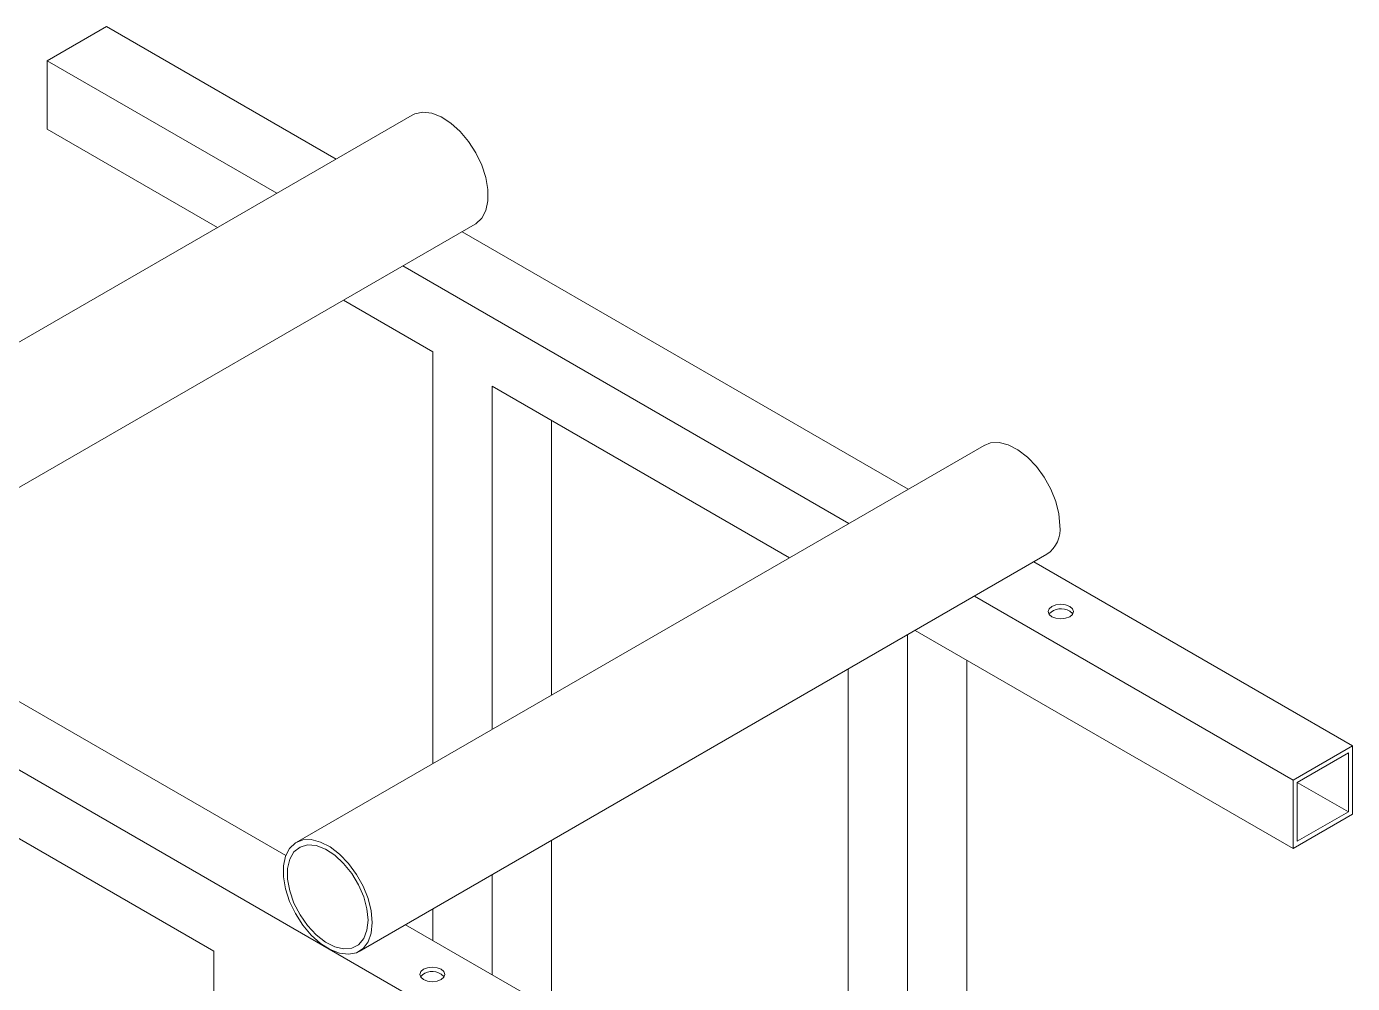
# Model space of a CAD drawing. Header units: millimetres. Extents: x 127 to 2222, y 23 to 864.
# Drawn here: x 847.7 to 926.7, y 277.6 to 334.6 of the extents above; entities that cross this region are included whole.
import ezdxf

# ---------------------------------------------------------------- set-up
doc = ezdxf.new("R2010")
doc.units = ezdxf.units.MM

msp = doc.modelspace()

# ---------------------------------------------------------------- linework, layer by layer
at = {"color": 7, "linetype": 'Continuous', "lineweight": 15}
for p, q in [((852.427, 334.633), (848.891, 332.592)), ((866.107, 326.735), (852.427, 334.633)), ((848.891, 332.592), (848.891, 328.509)), ((862.572, 324.694), (848.891, 332.592)), ((870.635, 329.349), (829.646, 305.687)), ((859.036, 322.653), (848.891, 328.509)), ((833.396, 299.191), (874.384, 322.854)), ((900.188, 307.061), (873.608, 322.405)), ((896.653, 305.02), (870.072, 320.364)), ((871.872, 315.242), (866.536, 318.323)), ((871.872, 315.242), (871.872, 290.714)), ((893.117, 302.978), (875.408, 313.201)), ((875.408, 313.201), (875.408, 292.755)), ((892.755, 264.027), (811.438, 310.97)), ((878.943, 311.16), (878.943, 294.796)), ((904.716, 309.674), (863.727, 286.012)), ((867.477, 279.517), (908.465, 303.179)), ((926.673, 291.771), (907.689, 302.731)), ((863.101, 285.228), (836.154, 300.784)), ((923.138, 289.73), (904.153, 300.69)), ((900.157, 298.383), (900.157, 237.456)), ((923.138, 285.648), (900.617, 298.648)), ((896.621, 296.341), (896.621, 238.46)), ((903.692, 296.873), (903.692, 238.948)), ((926.673, 291.771), (923.138, 289.73)), ((926.673, 287.689), (926.673, 291.771)), ((858.814, 279.538), (838.308, 291.376)), ((926.426, 291.343), (923.385, 289.587)), ((926.426, 287.831), (926.426, 291.343)), ((923.138, 289.73), (923.138, 285.648)), ((923.385, 289.587), (923.385, 286.076)), ((926.426, 287.831), (923.385, 289.587)), ((923.138, 285.648), (926.673, 287.689)), ((923.385, 286.076), (926.426, 287.831)), ((878.943, 286.136), (878.943, 276.082)), ((875.408, 284.095), (875.408, 278.123)), ((871.872, 282.054), (871.872, 280.164)), ((896.291, 266.068), (870.235, 281.109)), ((858.814, 279.538), (858.814, 231.808))]:
    msp.add_line(p, q, dxfattribs=at)
at = {"color": 7, "linetype": 'Continuous', "lineweight": 15, "flags": 128}
for points in [[(870.635, 329.349), (870.793, 329.426), (871.268, 329.524), (871.8, 329.461), (872.366, 329.242), (872.939, 328.875), (873.491, 328.379), (873.998, 327.777), (874.435, 327.096), (874.782, 326.368), (875.022, 325.628), (875.146, 324.911), (875.146, 324.248), (875.022, 323.673), (874.782, 323.211), (874.435, 322.884), (874.384, 322.854)], [(904.716, 309.674), (905.102, 309.82), (905.609, 309.838), (906.162, 309.696), (906.734, 309.401), (907.3, 308.968), (907.833, 308.415), (908.307, 307.769), (908.701, 307.061), (908.997, 306.323), (909.18, 305.59), (909.242, 304.896)], [(908.759, 299.46), (909.002, 299.366), (909.289, 299.333), (909.576, 299.366), (909.82, 299.46), (909.982, 299.6), (910.039, 299.766), (909.982, 299.931), (909.82, 300.072), (909.576, 300.166), (909.289, 300.199), (909.002, 300.166), (908.759, 300.072), (908.596, 299.931), (908.539, 299.766), (908.596, 299.6), (908.759, 299.46)], [(909.82, 299.786), (909.982, 299.646), (909.997, 299.623)], [(868.253, 281.234), (868.191, 280.611), (868.008, 280.089), (867.713, 279.693), (867.318, 279.44), (866.844, 279.342), (866.311, 279.404), (865.745, 279.624), (865.173, 279.99), (864.62, 280.486), (864.114, 281.089), (863.677, 281.77), (863.33, 282.497), (863.089, 283.237), (862.966, 283.955), (862.966, 284.617), (863.089, 285.193), (863.33, 285.655), (863.677, 285.981), (864.114, 286.158), (864.62, 286.175), (865.173, 286.034), (865.745, 285.739), (866.311, 285.305), (866.844, 284.753), (867.318, 284.107), (867.713, 283.399), (868.008, 282.661), (868.191, 281.928), (868.253, 281.234)], [(868.006, 281.376), (867.941, 280.774), (867.75, 280.278), (867.443, 279.917), (867.037, 279.709), (866.554, 279.665), (866.019, 279.789), (865.462, 280.074), (864.912, 280.503), (864.4, 281.054), (863.952, 281.697), (863.593, 282.398), (863.343, 283.119), (863.214, 283.821), (863.214, 284.465), (863.343, 285.018), (863.593, 285.449), (863.952, 285.736), (864.4, 285.863), (864.912, 285.822), (865.462, 285.617), (866.019, 285.257), (866.554, 284.764), (867.037, 284.162), (867.443, 283.486), (867.75, 282.77), (867.941, 282.054), (868.006, 281.376)], [(871.306, 277.838), (871.549, 277.744), (871.836, 277.711), (872.123, 277.744), (872.366, 277.838), (872.529, 277.979), (872.586, 278.144), (872.529, 278.31), (872.366, 278.451), (872.123, 278.544), (871.836, 278.577), (871.549, 278.544), (871.306, 278.451), (871.143, 278.31), (871.086, 278.144), (871.143, 277.979), (871.306, 277.838)], [(872.366, 278.165), (872.529, 278.024), (872.544, 278.001)]]:
    msp.add_lwpolyline(points, dxfattribs=at)
at = {"color": 7, "linetype": 'Continuous', "lineweight": 15}
for centre, radius, start, end in [((907.398, 304.696), 1.855, 305.12651, 6.18572), ((909.296, 298.978), 0.963, 57.05948, 137.9618), ((871.843, 277.357), 0.963, 57.06061, 137.96089)]:
    msp.add_arc(centre, radius, start, end, dxfattribs=at)

doc.saveas('drawing.dxf')
